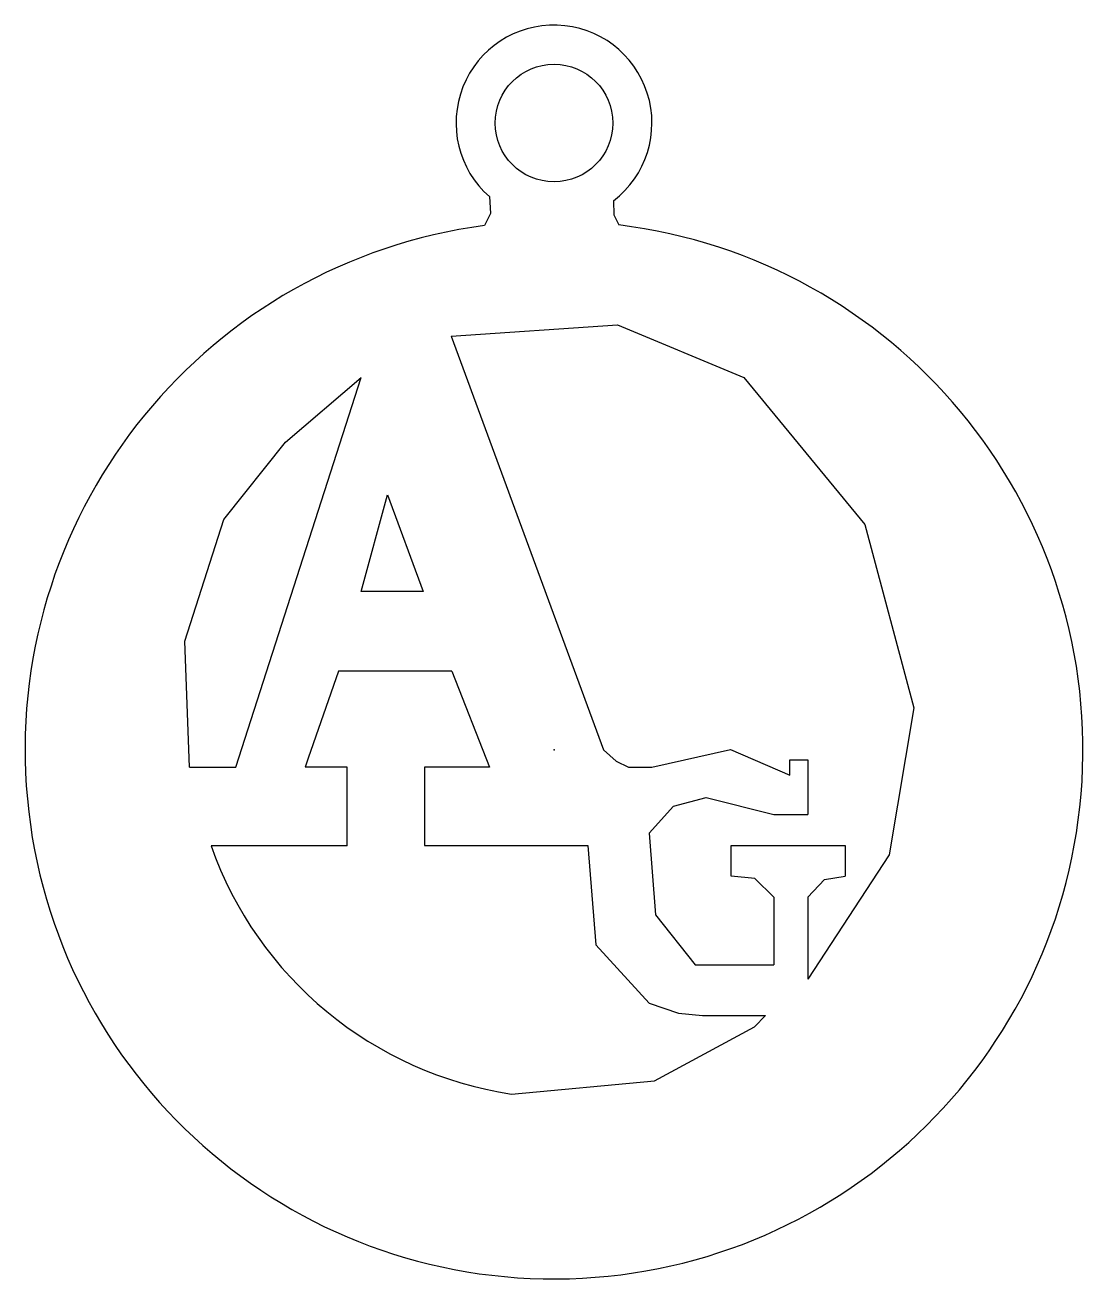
# Model space of a CAD drawing. Header units: millimetres. Extents: x -0.027 to 0.027, y -0.027 to 0.037.
import ezdxf

# ---------------------------------------------------------------- set-up
doc = ezdxf.new("R2010")
doc.units = ezdxf.units.MM
doc.header["$PDSIZE"] = -1

msp = doc.modelspace()

# ---------------------------------------------------------------- linework, layer by layer
at = {"color": 7, "linetype": 'Continuous'}
for p, q in [((-0.005246115, 0.0211152548), (0.0025258779, 0)), ((-0.016243233, -0.0008866767), (-0.0098500753, 0.0190145531)), ((-0.0098500753, 0.008090857), (-0.008494889, 0.0130254045)), ((-0.008494889, 0.0130254045), (-0.0066824119, 0.008090857)), ((-0.0066824119, 0.008090857), (-0.0098500753, 0.008090857)), ((-0.0109988468, 0.0040269435), (-0.0125518678, -0.0004221489)), ((-0.0052188559, 0.0040269435), (-0.0109988468, 0.0040269435)), ((-0.0052188559, 0.0040269435), (-0.0032979143, -0.0008866767)), ((-0.0125518678, -0.0004221489), (-0.0127086059, -0.0008866767)), ((0.0120443881, -0.0012839521), (0.0120443881, -0.0005045239)), ((0.0120443881, -0.0005045239), (0.0129629979, -0.0005045239)), ((0.0129629979, -0.0005045239), (0.0129629979, -0.0033012313)), ((-0.0186137602, -0.0008866767), (-0.016243233, -0.0008866767)), ((-0.010560469, -0.0008866767), (-0.0127086059, -0.0008866767)), ((-0.010560469, -0.0048866767), (-0.010560469, -0.0008866767)), ((-0.0032979143, -0.0008866767), (-0.0066111149, -0.0008866767)), ((-0.0066111149, -0.0008866767), (-0.0066111149, -0.0048709237)), ((0.003795579, -0.0008866767), (0.0049945407, -0.0008866767)), ((0.011214676, -0.0033012313), (0.0129629979, -0.0033012313)), ((-0.010560469, -0.0048866767), (-0.0175084457, -0.0048866767)), ((-0.0066111149, -0.0048709237), (0.0017244959, -0.0048709237)), ((0.009040198, -0.0048709237), (0.0148606504, -0.0048709237)), ((0.009040198, -0.0064494208), (0.009040198, -0.0048709237)), ((0.0148606504, -0.0048709237), (0.0148606504, -0.0064494208)), ((0.011214676, -0.0075223228), (0.011214676, -0.0109637108)), ((0.0129629979, -0.0075223228), (0.0129629979, -0.0117067204)), ((0.0071981005, -0.0109637108), (0.011214676, -0.0109637108)), ((0.007581768, -0.0135512625), (0.0107890569, -0.0135512625)), ((0.0102378352, -0.014126133), (0.0107890569, -0.0135512625))]:
    msp.add_line(p, q, dxfattribs=at)
at = {"color": 7, "linetype": 'Continuous', "flags": 128}
for points in [[(-0.0032979138, 0.0282418407), (-0.0032403041, 0.0273875758), (-0.003542242, 0.0267666308)], [(0.0030373819, 0.0280283122), (0.0030532215, 0.0273086291), (0.003304519, 0.0267970176)], [(-0.005246114, 0.0211152548), (0.0032365629, 0.0216961936), (0.0096949594, 0.0190145531)], [(-0.0186137557, -0.0008866767), (-0.0188429603, 0.0055581521), (-0.0168575803, 0.0117662891), (-0.0137075148, 0.0157043603), (-0.0098500753, 0.0190145531)], [(0.0096949562, 0.0190145531), (0.0158600409, 0.0115146214), (0.018372141, 0.0021552851), (0.01711396, -0.0053548591), (0.0129629979, -0.0117067204)], [(0.0025258772, 0), (0.0031776546, -0.0005790188), (0.003795579, -0.0008866767)], [(0.0049945377, -0.0008866767), (0.0090076078, 1.90652e-05), (0.0120443881, -0.0012839521)], [(0.0048498884, -0.0042472096), (0.0060969088, -0.0028751577), (0.0077628577, -0.0024291932), (0.011214676, -0.0033012313)], [(0.0048498884, -0.0042472096), (0.0051844748, -0.0084125701), (0.0071981005, -0.0109637108)], [(0.0017244956, -0.0048709237), (0.0021320892, -0.0099391035), (0.0048498889, -0.0129270964)], [(0.0112146735, -0.0075223228), (0.0102517232, -0.0065582031), (0.009040198, -0.0064494208)], [(0.012962997, -0.0075223228), (0.0138037377, -0.0066199234), (0.0148606504, -0.0064494208)], [(0.0048498884, -0.0129270964), (0.0063520819, -0.0134384239), (0.007581768, -0.0135512625)], [(-0.0021683555, -0.0175629835), (0.0051223284, -0.0168928444), (0.0102378352, -0.014126133)]]:
    msp.add_lwpolyline(points, dxfattribs=at)
at = {"color": 7, "linetype": 'Continuous'}
msp.add_circle((0, 0.032), 0.003, dxfattribs=at)
for centre, radius, start, end in [((0, 0.032), 0.005, 307.4072694833, 228.7319326009), ((0, 0), 0.027, 97.538602951, 82.9699671567), ((0.0006962342, 0.0015235202), 0.0193002721323056, 199.3981008318, 261.4644914744)]:
    msp.add_arc(centre, radius, start, end, dxfattribs=at)
msp.add_point((0, 0), dxfattribs=at)

doc.saveas('drawing.dxf')
